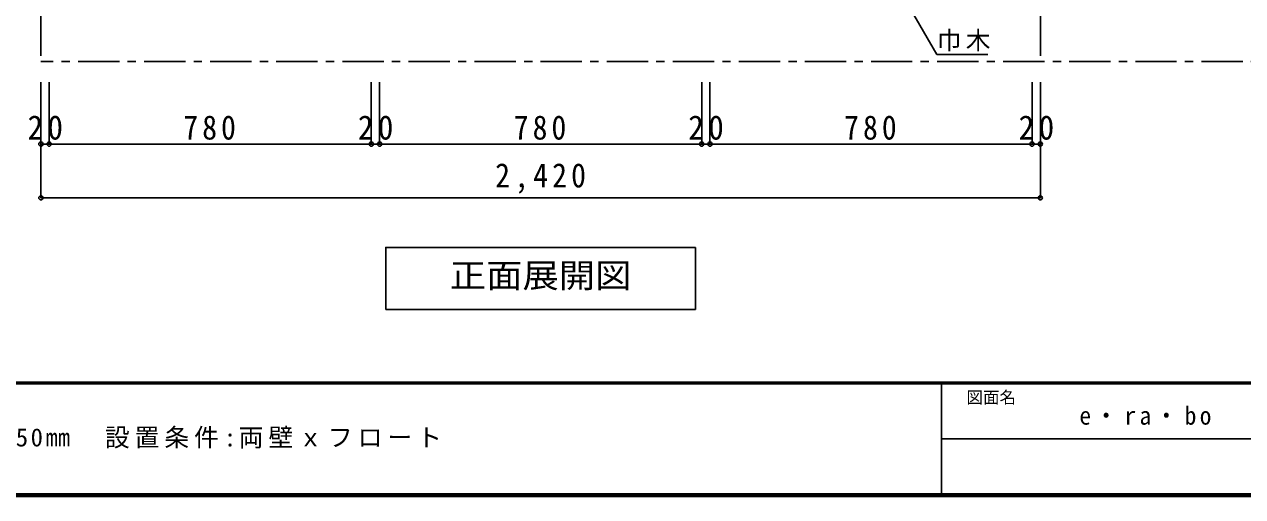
# Model space of a CAD drawing. Units: millimetres at full size, sheet at 1:20; some dimension numbers follow another scale. Extents: x -3922 to 3878, y -2932 to 2722.
# Drawn here: x -2243 to 707, y -2864 to -1722 of the extents above; entities that cross this region are included whole.
import ezdxf
from ezdxf.enums import TextEntityAlignment as Align

# ---------------------------------------------------------------- set-up
doc = ezdxf.new("R2010")
doc.units = ezdxf.units.MM
doc.header["$LTSCALE"] = 20
doc.header["$PDMODE"] = 32
doc.header["$PDSIZE"] = 10
doc.linetypes.add('CHAIN1', pattern=[8, 5, -1, 1, -1])
for name, color, linetype in [('0-A_文字', 7, 'Continuous'), ('0-B_寸法', 4, 'Continuous'), ('F-1_枠', 6, 'Continuous'), ('F-A_文字', 7, 'Continuous')]:
    doc.layers.add(name, color=color, linetype=linetype)
doc.styles.add('ＭＳ ゴシック', font='')
doc.styles.get('ＭＳ ゴシック').set_extended_font_data('MS Gothic')

msp = doc.modelspace()

# ---------------------------------------------------------------- linework, layer by layer
at = {"layer": '0-A_文字', "linetype": 'CHAIN1'}
for p, q in [((-2203.06, 1822.73), (-2203.06, -1811.27)), ((216.94, 1822.73), (216.94, -1811.27)), ((2146.94, -1811.27), (-2203.06, -1811.27))]:
    msp.add_line(p, q, dxfattribs=at)
at = {"layer": '0-A_文字'}
for p, q in [((-98.06, -1683.02), (-33.85, -1794.24)), ((-33.85, -1794.24), (89.91, -1794.24)), ((-618.06, -2261.27), (-618.06, -2411.27)), ((-1368.06, -2411.27), (-618.06, -2411.27))]:
    msp.add_line(p, q, dxfattribs=at)
msp.add_lwpolyline([(-618.06, -2261.27), (-1368.06, -2261.27), (-1368.06, -2411.27)], dxfattribs=at)
at = {"layer": '0-B_寸法'}
for p, q in [((-2203.06, -2011.27), (-2203.06, -1861.27)), ((-2183.06, -2011.27), (-2183.06, -1861.27)), ((-1403.06, -2011.27), (-1403.06, -1861.27)), ((-1383.06, -2011.27), (-1383.06, -1861.27)), ((-1383.06, -2011.27), (-1383.06, -1861.27)), ((-603.06, -2011.27), (-603.06, -1861.27)), ((-583.06, -2011.27), (-583.06, -1861.27)), ((196.94, -2011.27), (196.94, -1861.27)), ((216.94, -2011.27), (216.94, -1861.27)), ((-2203.06, -2011.27), (-2183.06, -2011.27)), ((-2203.06, -2141.27), (-2203.06, -2011.27)), ((-2183.06, -2011.27), (-1403.06, -2011.27)), ((-1403.06, -2011.27), (-1383.06, -2011.27)), ((-1383.06, -2011.27), (-603.06, -2011.27)), ((-603.06, -2011.27), (-583.06, -2011.27)), ((-583.06, -2011.27), (196.94, -2011.27)), ((196.94, -2011.27), (216.94, -2011.27)), ((216.94, -2141.27), (216.94, -2011.27)), ((216.94, -2141.27), (-2203.06, -2141.27))]:
    msp.add_line(p, q, dxfattribs=at)
at = {"layer": '0-B_寸法', "color": 7}
for p in [(-2203.06, -2011.27), (-2183.06, -2011.27), (-1403.06, -2011.27), (-1383.06, -2011.27), (-603.06, -2011.27), (-583.06, -2011.27), (196.94, -2011.27), (216.94, -2011.27), (-2203.06, -2141.27), (216.94, -2141.27)]:
    msp.add_point(p, dxfattribs=at)
at = {"layer": 'F-1_枠'}
for p, q in [((3877.97, -2587.71), (-3922.03, -2587.71)), ((3877.97, -2591.04), (-3922.03, -2591.04)), ((-22.03, -2591.04), (-22.03, -2857.71)), ((-22.03, -2724.37), (3871.3, -2724.38)), ((3877.97, -2857.71), (-3922.03, -2857.71)), ((3877.97, -2861.04), (-3922.03, -2861.04)), ((3877.97, -2864.37), (-3922.03, -2864.37))]:
    msp.add_line(p, q, dxfattribs=at)

# ---------------------------------------------------------------- texts
at = {"layer": '0-A_文字', "style": 'ＭＳ ゴシック', "width": 1.1}
msp.add_text('正面展開図', height=58.65, dxfattribs=at).set_placement((-1213.06, -2376.27), align=Align.BOTTOM_LEFT)
at = {"layer": '0-A_文字', "insert": (-33.85, -1787.13), "char_height": 43.99, "attachment_point": 7, "style": 'ＭＳ ゴシック'}
msp.add_mtext('\\T1.17;巾木', dxfattribs=at)
at = {"layer": '0-B_寸法', "color": 7, "char_height": 58.65, "attachment_point": 7, "style": 'ＭＳ ゴシック'}
for s, insert in [('\\T1.27;\\W0.95;20', (-2235.56, -2001.27)), ('\\T1.27;\\W0.9;780', (-1858.06, -2001.27)), ('\\T1.27;\\W0.95;20', (-1435.56, -2001.27)), ('\\T1.27;\\W0.9;780', (-1058.06, -2001.27)), ('\\T1.27;\\W0.95;20', (-635.56, -2001.27)), ('\\T1.27;\\W0.9;780', (-258.06, -2001.27)), ('\\T1.27;\\W0.95;20', (164.44, -2001.27)), ('\\T1.28;\\W0.9;2,420', (-1103.06, -2131.27))]:
    msp.add_mtext(s, dxfattribs=dict(at, insert=insert))
at = {"layer": 'F-A_文字', "style": 'ＭＳ ゴシック'}
msp.add_text('図面名', height=29.33, dxfattribs=at).set_placement((37.97, -2647.71), align=Align.BOTTOM_LEFT)
at = {"layer": 'F-A_文字', "char_height": 43.99, "attachment_point": 7, "style": 'ＭＳ ゴシック'}
for s, insert in [('\\T1.28;\\W0.95;e・ra・bo', (311.3, -2691.04)), ('\\T1.2;ｅ･ｒａ･ｂｏ\u3000間口2,420㎜\u3000奥行450㎜\u3000設置条件:両壁ｘフロート', (-3415.36, -2754.37))]:
    msp.add_mtext(s, dxfattribs=dict(at, insert=insert))

doc.saveas('drawing.dxf')
